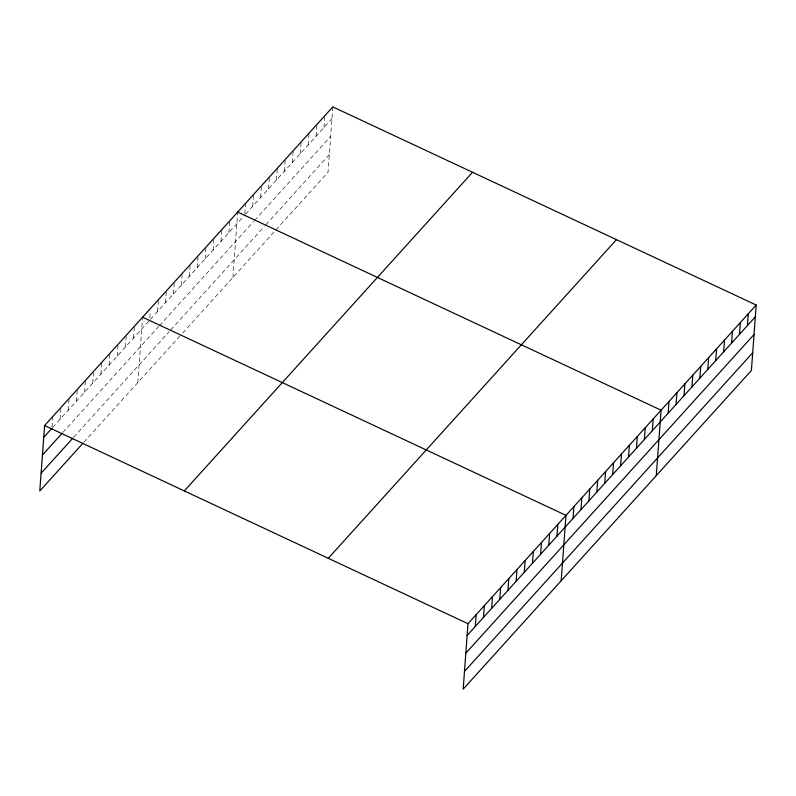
<?xml version="1.0" encoding="UTF-8"?>
<svg xmlns="http://www.w3.org/2000/svg" width="796" height="796" viewBox="0 0 796 796"><rect width="100%" height="100%" fill="white"/><g stroke="black" fill="none" stroke-linecap="round" stroke-linejoin="round"><path stroke-width="0.6" stroke-dasharray="3.98 2.98" d="M51.989 427.124L52.775 416.517M60.068 419.273L60.934 407.482M68.237 410.248L69.103 398.458M76.406 401.214L77.272 389.423M84.565 392.189L85.431 380.398M92.734 383.165L93.51 372.548M100.903 374.13L101.769 362.339M109.062 365.105L109.928 353.315M117.231 356.071L118.007 345.464M125.4 347.046L126.176 336.439M133.559 338.021L134.345 327.405M137.788 382.617L142.504 318.38M149.827 317.873L150.265 311.972M157.578 311.465L158.444 299.674M165.508 302.699L166.284 292.092M173.429 293.933L174.215 283.326M181.359 285.177L182.135 274.56M189.289 276.411L190.065 265.794M197.209 267.645L197.985 257.038M205.139 258.889L205.915 248.272M213.059 250.123L213.845 239.506M220.989 241.357L221.766 230.75M228.91 232.591L229.696 221.984M232.9 277.466L237.706 212.044M244.85 213.895L245.626 203.279M252.69 206.303L253.556 194.513M260.62 197.547L261.396 186.931M268.541 188.781L269.317 178.165M276.471 180.015L277.336 168.225M284.391 171.259L285.257 159.459M292.321 162.493L293.187 150.703M300.241 153.727L301.107 141.937M308.171 144.962L308.947 134.355M316.092 136.206L316.878 125.589M324.022 127.44L324.887 115.649M332.818 106.883L328.012 172.304L180.593 335.305M52.725 427.402L149.658 320.231M150.444 319.355L244.76 215.069M245.556 214.194L331.952 118.674M62.854 432.457L158.663 326.529M159.449 325.654L253.765 221.378M254.561 220.502L330.648 136.375M73.759 437.153L169.21 331.624M170.792 329.872L264.322 226.462M265.904 224.711L329.305 154.613M83.898 442.208L179.796 336.181"/><path stroke-width="1.19" d="M756.2 305.037L467.988 623.696L463.182 689.117L751.394 370.458L756.2 305.037L332.818 106.883L44.606 425.542L39.8 490.963L83.082 443.113M475.292 626.452L476.157 614.661M483.461 617.427L484.326 605.637M491.62 608.403L492.485 596.602M499.788 599.368L500.654 587.577M507.957 590.343L508.823 578.553M516.116 581.309L516.982 569.518M524.285 572.284L525.151 560.493M532.454 563.26L533.32 551.459M540.613 554.225L541.489 542.434M548.782 545.2L549.648 533.41M556.951 536.166L557.817 524.375M561.18 580.772L565.986 515.35L142.593 317.196M573.04 518.375L573.906 506.584M580.971 509.619L581.836 497.818M588.891 500.853L589.756 489.062M596.821 492.087L597.687 480.296M604.741 483.321L605.607 471.53M612.671 474.565L613.537 462.775M620.591 465.799L621.467 454.009M628.522 457.033L629.387 445.243M636.452 448.277L637.317 436.487M644.372 439.511L645.238 427.721M652.302 430.745L653.168 418.955M656.282 475.62L661.088 410.189L237.706 212.044M668.152 413.224L669.018 401.433M676.073 404.458L676.938 392.667M684.003 395.692L684.868 383.901M691.933 386.936L692.799 375.145M699.853 378.17L700.719 366.379M707.783 369.404L708.649 357.613M715.703 360.648L716.569 348.847M723.634 351.882L724.499 340.091M731.554 343.116L732.419 331.325M739.484 334.35L740.35 322.559M747.404 325.594L748.27 313.803M43.74 437.332L51.909 428.308M42.437 455.033L62.038 433.362M41.103 473.262L72.943 438.059M184.324 490.933L472.535 172.274M328.27 558.304L616.482 239.646M467.123 635.487L755.334 316.828M465.829 653.178L754.031 334.529M464.486 671.416L752.698 352.757M44.606 425.542L467.988 623.696"/></g></svg>
